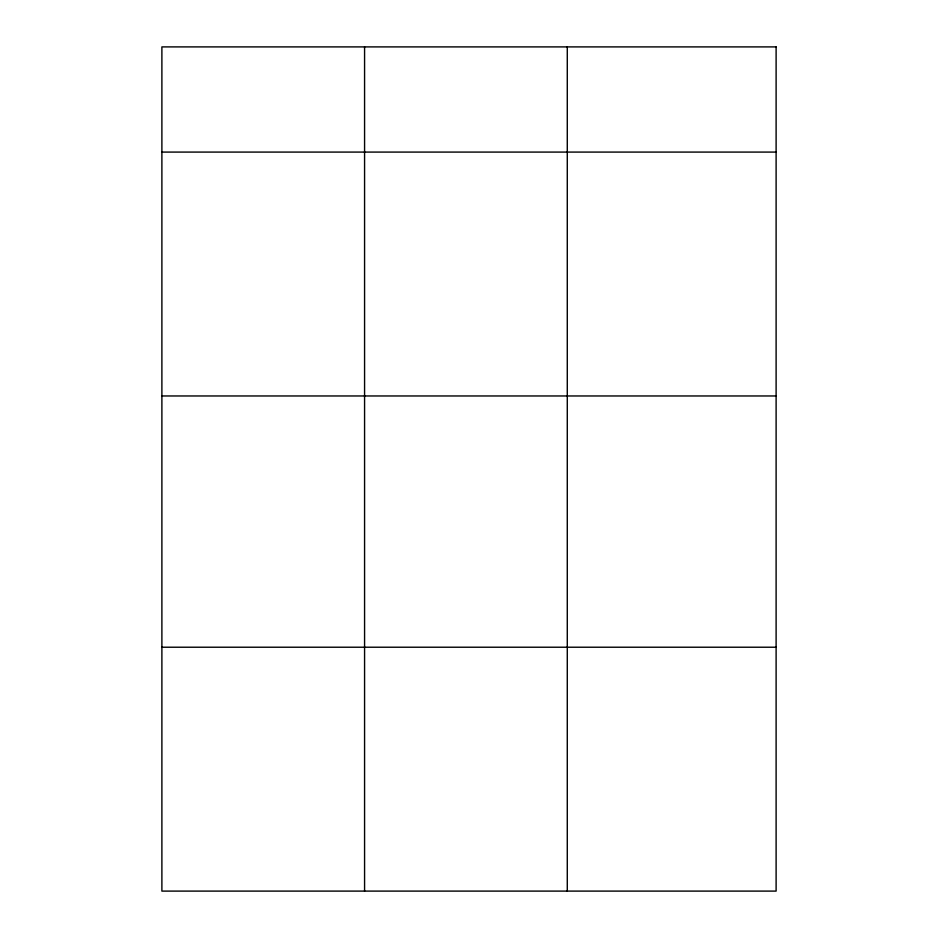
<?xml version="1.0" encoding="UTF-8"?>
<svg xmlns="http://www.w3.org/2000/svg" width="938" height="938" viewBox="0 0 938 938"><rect width="100%" height="100%" fill="white"/><g stroke="black" fill="none" stroke-linecap="round" stroke-linejoin="round"><path stroke-width="1.41" d="M161.887 152.085L776.113 152.085M161.887 395.965L776.113 395.965M161.887 647.22L776.113 647.22M567.279 46.9L567.279 891.1M364.577 46.9L364.577 891.1M776.113 46.9L161.887 46.9L161.887 891.1L776.113 891.1L776.113 46.9"/></g></svg>
